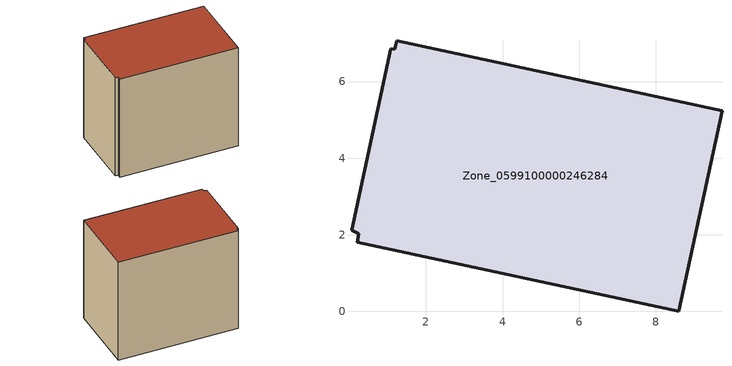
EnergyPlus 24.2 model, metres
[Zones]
Zone_0599100000246284
 floor ground (C_G): 9.72,5.24 8.6,0 0.2,1.8 0.25,2.03 0.06,2.11 1.07,6.85 1.19,6.84 1.23,7.07 z0
 wall outside (C_F): 0.25,2.03 0.2,1.8 8.6,0 9.72,5.24 1.23,7.07 1.19,6.84 1.07,6.85 0.06,2.11 0.25,2.03 z0:7.8
 roof outside (C_R): 1.23,7.07 1.19,6.84 1.07,6.85 0.06,2.11 0.25,2.03 0.2,1.8 8.6,0 9.72,5.24 z7.8
[BUILDING]
Pand.0599100000246284: North Axis=0; Terrain=City; Loads Convergence Tolerance Value=0.04; Temperature Convergence Tolerance Value=0.4; Solar Distribution=FullExterior; Maximum Number of Warmup Days=25; Minimum Number of Warmup Days=1
[Site:Location]
Rotterdam.The.Hague.AP_ZH_NLD Design_Conditions: Latitude=51.96; Longitude=4.45; Time Zone=1; Elevation=-4.5
[SITE:GROUNDTEMPERATURE:BUILDINGSURFACE]
18, 18, 18, 18, 18, 18, 18, 18, 18, 18, 18, 18
[MATERIAL] Thermal Absorptance=0.9; Solar Absorptance=0.7; Visible Absorptance=0.7
Name | Roughness | Thickness | Conductivity | Density | Specific Heat
G.TI.1975-1991 | MediumSmooth | 0.15 | 0.288461 | 540 | 1210
F.TI.1975-1991 | Rough | 0.3 | 0.230769 | 1920 | 840
R.TI.1975-1991 | MediumRough | 0.2 | 0.153846 | 1500 | 1000
[CONSTRUCTION]
C_G: G.TI.1975-1991
C_F: F.TI.1975-1991
C_R: R.TI.1975-1991
[ZONE]
Zone_0599100000246284: Type=1; Multiplier=1; Ceiling Height=Autocalculate; Volume=Autocalculate; Floor Area=autocalculate; Part of Total Floor Area=Yes
[ZONEINFILTRATION:DESIGNFLOWRATE]
Infil_Zone_0599100000246284: Zone or ZoneList or Space or SpaceList=Zone_0599100000246284; Schedule=AlwaysOn; Design Flow Rate Calculation Method=Flow/Area; Flow Rate per Floor Area=0.003; Constant Term Coefficient=1; Temperature Term Coefficient=0; Velocity Term Coefficient=0; Velocity Squared Term Coefficient=0
[HVACTEMPLATE:ZONE:IDEALLOADSAIRSYSTEM]
Zone_0599100000246284: Maximum Heating Supply Air Temperature=50; Minimum Cooling Supply Air Temperature=13; Maximum Heating Supply Air Humidity Ratio=0.0156; Minimum Cooling Supply Air Humidity Ratio=0.0077; Heating Limit=NoLimit; Cooling Limit=NoLimit; Dehumidification Control Type=ConstantSensibleHeatRatio; Cooling Sensible Heat Ratio=0.7; Dehumidification Setpoint=60; Humidification Control Type=None; Humidification Setpoint=30; Outdoor Air Method=None; Outdoor Air Flow Rate per Person=0.00944; Outdoor Air Flow Rate per Zone Floor Area=0; Outdoor Air Flow Rate per Zone=0; Demand Controlled Ventilation Type=None; Outdoor Air Economizer Type=NoEconomizer; Heat Recovery Type=None; Sensible Heat Recovery Effectiveness=0.7; Latent Heat Recovery Effectiveness=0.65
[ZONECONTROL:THERMOSTAT]
ThermostatControl_Zone_0599100000246284: Zone or ZoneList=Zone_0599100000246284; Control Type Schedule=DualSetpointControlType; Control 1=Thermostat_Zone_0599100000246284; Temperature Difference Between Cutout And Setpoint=0
[THERMOSTATSETPOINT:DUALSETPOINT]
Thermostat_Zone_0599100000246284: Heating Setpoint Temperature Schedule=HeatingSetpoint_Zone_0599100000246284; Cooling Setpoint Temperature Schedule=CoolingSetpoint_Zone_0599100000246284
[SCHEDULE:COMPACT]
HeatingSetpoint_Zone_0599100000246284: Through: 12/31, For: AllDays, Until: 24:00, 21
CoolingSetpoint_Zone_0599100000246284: Through: 12/31, For: AllDays, Until: 24:00, 24
DualSetpointControlType: Through: 12/31, For: AllDays, Until: 24:00, 4
AlwaysOn: Through: 12/31, For: AllDays, Until: 24:00, 1
